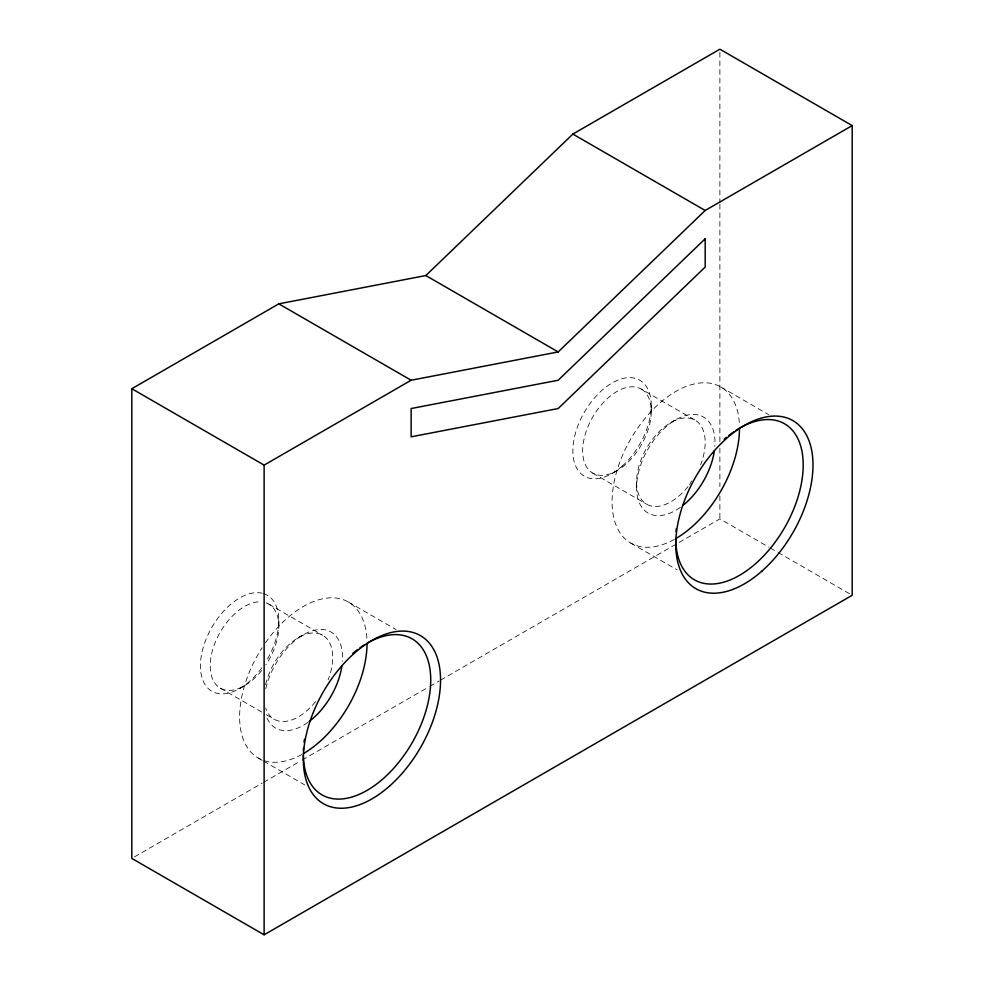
<?xml version="1.0" encoding="UTF-8"?>
<svg xmlns="http://www.w3.org/2000/svg" width="984" height="984" viewBox="0 0 984 984"><rect width="100%" height="100%" fill="white"/><g stroke="black" fill="none" stroke-linecap="round" stroke-linejoin="round"><path stroke-width="0.74" stroke-dasharray="4.92 3.69" d="M298.423 637.62L303.33 634.791M670.879 422.579L675.774 419.75M239.616 688.542L244.512 685.713M612.073 473.513L616.968 470.684M134.464 856.867L262.187 783.129M263.515 782.354L300.772 760.853M302.1 760.079L428.507 687.103M429.836 686.34L439.147 680.965M440.475 680.19L719.882 518.888L768.836 547.153M720.817 386.995L768.602 414.584M641.224 389.061A48.511 28.007 -60 0 1 625.849 464.202A48.511 28.007 -60 0 1 583.832 439.946A48.511 28.007 -60 0 1 641.224 389.061L695.135 420.18M770.164 547.916L776.782 551.729M778.098 552.491L849.549 593.746M592.712 473.083L646.611 504.214M630.719 543.045L677.176 569.871M348.373 602.024L396.158 629.612M268.767 604.09L322.678 635.209M220.256 688.124L264.967 713.929M266.283 714.691L274.167 719.242M258.275 758.086L262.261 760.386M263.589 761.149L304.733 784.9M719.882 52.275L719.882 202.692M719.882 204.229L719.882 442.136M719.882 448.273L719.882 486.649M719.882 495.862L719.882 518.888M651.273 405.605L651.273 411.263M636.574 482L636.574 487.658M278.816 620.646L278.816 626.304M674.397 539.367A90.097 52.017 -60 0 1 612.06 501.803A90.097 52.017 -60 0 1 674.397 392.272A90.097 52.017 -60 0 1 739.427 425.088M680.325 507.363A55.448 32.017 -60 0 1 636.611 489.823A55.448 32.017 -60 0 1 676.525 419.332A55.448 32.017 -60 0 1 714.827 446.416M689.587 484.878A90.097 52.017 -60 0 1 691.592 480.93M265.373 642.872A90.097 52.017 -60 0 1 330.735 597.829A90.097 52.017 -60 0 1 366.971 640.117M301.94 754.396A90.097 52.017 -60 0 1 243.282 739.328A90.097 52.017 -60 0 1 262.101 647.779M265.766 688.763A55.448 32.017 -60 0 1 310.686 631.347A55.448 32.017 -60 0 1 342.383 661.445M307.869 722.391A55.448 32.017 -60 0 1 265.852 715.024M265.594 684.692A48.511 28.007 -60 0 1 312.063 633.007A48.511 28.007 -60 0 1 328.127 679.882M315.581 701.629A48.511 28.007 -60 0 1 265.705 708.013M688.025 486.6A48.511 28.007 -60 0 1 637.091 488.581A48.511 28.007 -60 0 1 676.832 419.75A48.511 28.007 -60 0 1 700.583 464.854M263.478 593.586A55.448 32.017 -60 0 1 265.852 661.752M261.818 667.779A55.448 32.017 -60 0 1 210.17 690.165A55.448 32.017 -60 0 1 210.404 629.944A55.448 32.017 -60 0 1 262.101 593.204M266.111 602.86A48.511 28.007 -60 0 1 265.791 664.889M261.67 670.51A48.511 28.007 -60 0 1 210.207 665.91A48.511 28.007 -60 0 1 261.67 601.9M622.208 466.108A55.448 32.017 -60 0 0 639.784 380.23A55.448 32.017 -60 0 0 574.201 438.384A55.448 32.017 -60 0 0 622.208 466.108"/><path stroke-width="1.48" d="M425.838 275.545L572.86 134.082L719.882 49.2L852.193 125.595L852.193 595.271L264.118 934.8L131.807 858.405L131.807 388.729L278.816 303.847L425.838 275.545L558.162 351.94L705.184 210.478L852.193 125.595M131.807 388.729L264.118 465.112L411.14 380.242L558.162 351.94M572.86 134.082L705.184 210.478M278.816 303.847L411.14 380.242M264.118 465.112L264.118 934.8M739.488 428.237A90.097 52.017 -60 0 1 675.774 538.592A90.097 52.017 -60 0 0 740.669 574.668A90.097 52.017 -60 0 0 803.153 462.308A90.097 52.017 -60 0 0 735.934 430.402M714.384 450.611A55.448 32.017 -60 0 1 682.589 505.665M676.057 531.569A90.097 52.017 -60 0 1 676.316 528.666M724.138 439.27A90.097 52.017 -60 0 1 726.45 437.314M728.8 435.457A90.097 52.017 -60 0 1 733.547 431.988M303.33 753.621A90.097 52.017 -60 0 0 367.032 643.278A90.097 52.017 -60 0 1 430.734 679.526A90.097 52.017 -60 0 1 367.954 789.869A90.097 52.017 -60 0 1 303.343 755.208M303.367 750.866A90.097 52.017 -60 0 1 303.502 748.037M304.031 742.231A90.097 52.017 -60 0 1 304.437 739.279M352.838 653.314A90.097 52.017 -60 0 1 357.536 649.588M359.91 647.853A90.097 52.017 -60 0 1 364.67 644.692M341.928 665.639A55.448 32.017 -60 0 1 309.013 721.567M705.184 238.768L558.162 380.242L411.14 408.532L411.14 436.822L558.162 408.532L705.184 267.058L705.184 238.768M389.689 785.945A97.022 56.014 -60 0 0 420.451 635.639A97.022 56.014 -60 0 0 305.667 737.422A97.022 56.014 -60 0 0 389.689 785.945M762.145 570.904A97.022 56.014 -60 0 0 792.895 420.611A97.022 56.014 -60 0 0 678.111 522.393A97.022 56.014 -60 0 0 762.145 570.904"/></g></svg>
